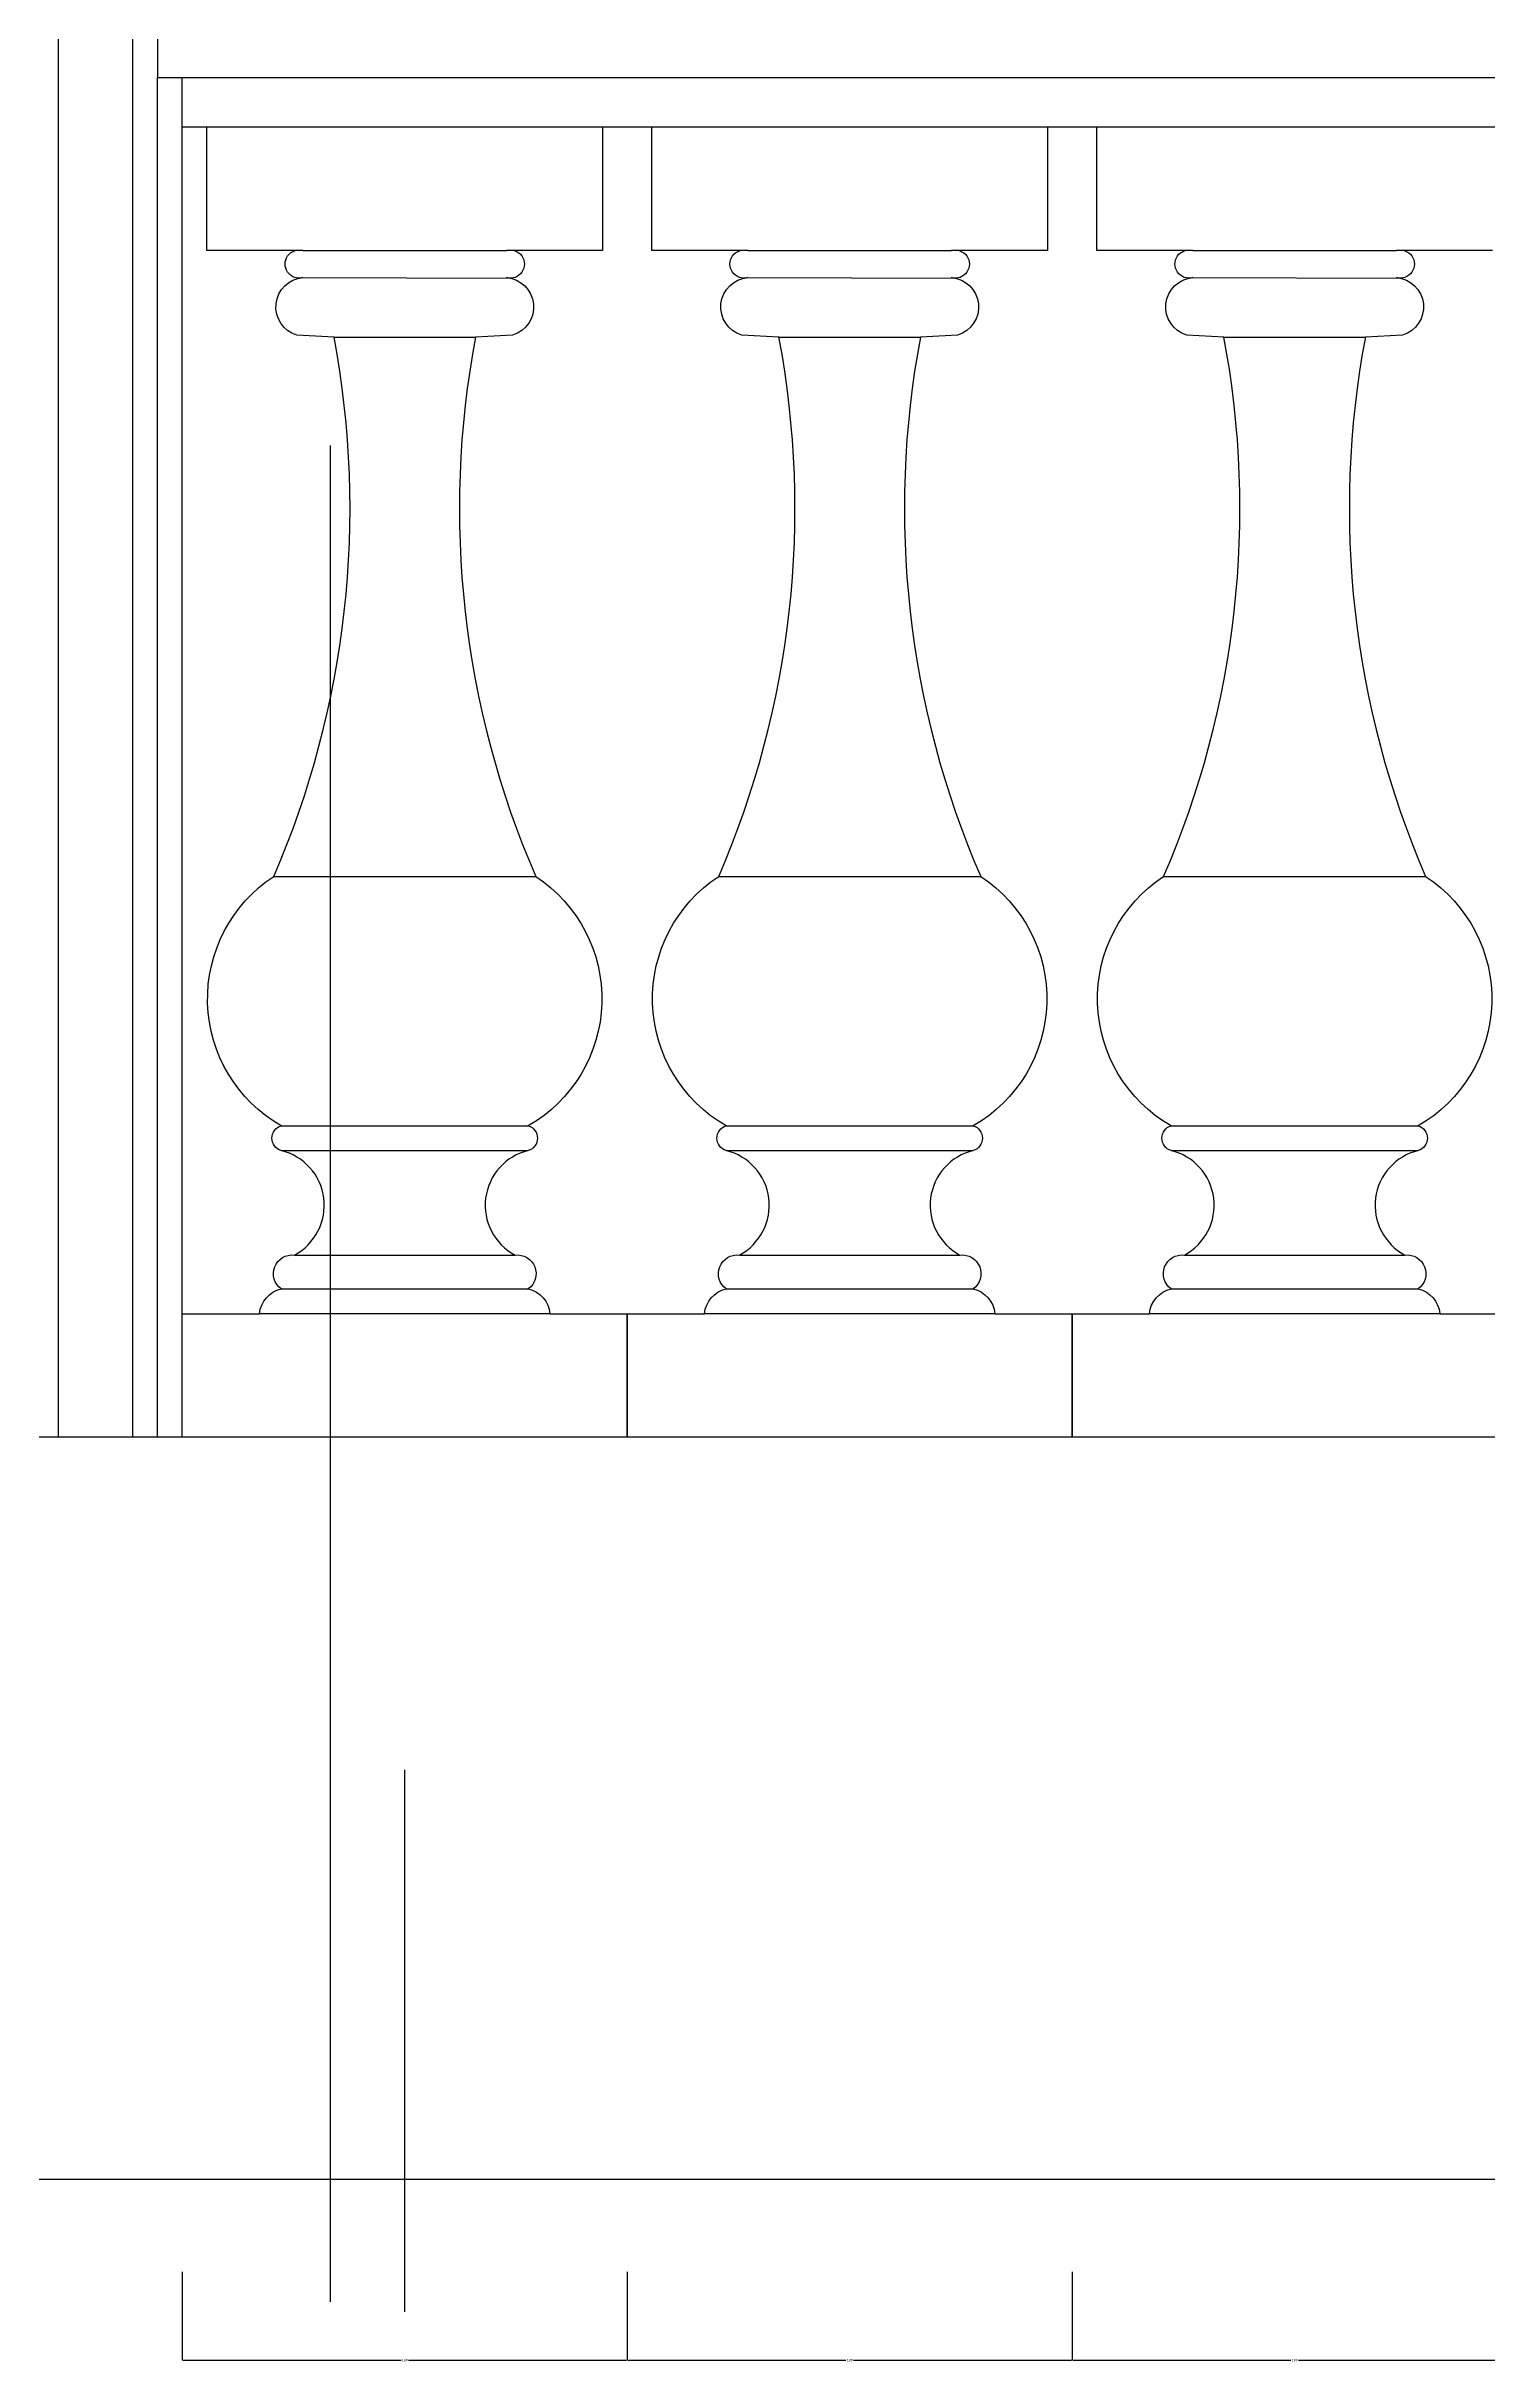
# Model space of a CAD drawing. Header units: metres. Extents: x 186 to 5383, y 145 to 6983.
# Drawn here: x 1199 to 1782, y 3482 to 4418 of the extents above; entities that cross this region are included whole.
import ezdxf

# ---------------------------------------------------------------- set-up
doc = ezdxf.new("R2010")
doc.units = ezdxf.units.M
for name, color, linetype in [('2', 2, 'Continuous'), ('3', 3, 'Continuous'), ('4', 4, 'Continuous'), ('7', 7, 'Continuous'), ('DIM', 3, 'Continuous')]:
    doc.layers.add(name, color=color, linetype=linetype)
doc.dimstyles.get("Standard").update_dxf_attribs({"dimtxt": 2.5, "dimasz": 2.5, "dimexe": 1.25, "dimexo": 0.625, "dimtad": 1, "dimcen": 2.5, "dimazin": 3, "dimtfac": 1, "dimtmove": 0, "dimatfit": 3})

# ---------------------------------------------------------------- blocks, each defined once
blk = doc.blocks.new('*D60')
for p, q in [((1434.14, 3518.15), (1434.14, 3482.41)), ((1614.14, 3518.15), (1614.14, 3482.41)), ((1434.39, 3482.41), (1522.64, 3482.41)), ((1525.64, 3482.41), (1613.89, 3482.41))]:
    blk.add_line(p, q)
at = {"layer": 'Defpoints'}
for p in [(1434.14, 3518.15), (1614.14, 3518.15), (1434.14, 3482.41)]:
    blk.add_point(p, dxfattribs=at)
at = {"layer": 'DIM', "insert": (1524.14, 3482.41), "char_height": 1, "attachment_point": 5}
blk.add_mtext('180', dxfattribs=at)
blk = doc.blocks.new('*D61')
for p, q in [((1254.14, 3518.15), (1254.14, 3482.41)), ((1434.14, 3518.15), (1434.14, 3482.41)), ((1254.39, 3482.41), (1342.64, 3482.41)), ((1345.64, 3482.41), (1433.89, 3482.41))]:
    blk.add_line(p, q)
at = {"layer": 'Defpoints'}
for p in [(1254.14, 3518.15), (1434.14, 3518.15), (1254.14, 3482.41)]:
    blk.add_point(p, dxfattribs=at)
at = {"layer": 'DIM', "insert": (1344.14, 3482.41), "char_height": 1, "attachment_point": 5}
blk.add_mtext('180', dxfattribs=at)
blk = doc.blocks.new('*D62')
for p, q in [((1614.14, 3518.15), (1614.14, 3482.41)), ((1794.14, 3518.15), (1794.14, 3482.41)), ((1614.39, 3482.41), (1702.64, 3482.41)), ((1705.64, 3482.41), (1793.89, 3482.41))]:
    blk.add_line(p, q)
at = {"layer": 'Defpoints'}
for p in [(1614.14, 3518.15), (1794.14, 3518.15), (1614.14, 3482.41)]:
    blk.add_point(p, dxfattribs=at)
at = {"layer": 'DIM', "insert": (1704.14, 3482.41), "char_height": 1, "attachment_point": 5}
blk.add_mtext('180', dxfattribs=at)

msp = doc.modelspace()

# ---------------------------------------------------------------- linework, layer by layer
at = {"layer": '2'}
msp.add_line((668.72, 3555.62), (2969.56, 3555.62), dxfattribs=at)
at = {"layer": '3'}
for p, q in [((1244.14, 4455.62), (1244.14, 4405.62)), ((1302.95, 4335.62), (1385.33, 4335.62)), ((1482.95, 4335.62), (1565.33, 4335.62)), ((1662.95, 4335.62), (1745.33, 4335.62)), ((1302.95, 4324.66), (1386.76, 4324.45)), ((1482.95, 4324.66), (1566.76, 4324.45)), ((1662.95, 4324.66), (1746.76, 4324.45)), ((1315.53, 4300.59), (1372.75, 4300.59)), ((1495.53, 4300.59), (1552.75, 4300.59)), ((1675.53, 4300.59), (1732.75, 4300.59)), ((1291.14, 4082.43), (1397.14, 4082.43)), ((1471.14, 4082.43), (1577.14, 4082.43)), ((1651.14, 4082.43), (1757.14, 4082.43)), ((1294.14, 3981.62), (1394.14, 3981.62)), ((1474.14, 3981.62), (1574.14, 3981.62)), ((1654.14, 3981.62), (1754.14, 3981.62)), ((1294.14, 3971.62), (1394.14, 3971.62)), ((1474.14, 3971.62), (1574.14, 3971.62)), ((1654.14, 3971.62), (1754.14, 3971.62)), ((1299.52, 3929.35), (1388.76, 3929.35)), ((1479.52, 3929.35), (1568.76, 3929.35)), ((1659.52, 3929.35), (1748.76, 3929.35)), ((1294.14, 3915.62), (1394.14, 3915.62)), ((1474.14, 3915.62), (1574.14, 3915.62)), ((1654.14, 3915.62), (1754.14, 3915.62)), ((1402.9, 3905.62), (1285.38, 3905.62)), ((1582.9, 3905.62), (1465.38, 3905.62)), ((1762.9, 3905.62), (1645.38, 3905.62))]:
    msp.add_line(p, q, dxfattribs=at)
for points in [[(1204.14, 3855.62), (1204.14, 6145.62), (1712.07, 6145.62)], [(1234.14, 3855.62), (1234.14, 6115.62), (1716.31, 6115.62)], [(1244.14, 3855.62), (1244.14, 4405.62)]]:
    msp.add_lwpolyline(points, dxfattribs=at)
at = {"layer": '4'}
msp.add_line((1244.14, 4405.62), (2344.14, 4405.62), dxfattribs=at)
for points in [[(1877.62, 6155.62), (2394.14, 6155.62), (2394.14, 3855.62), (1194.14, 3855.62), (1194.14, 6155.62), (1710.66, 6155.62)], [(1254.14, 3855.62), (1254.14, 4405.62)]]:
    msp.add_lwpolyline(points, dxfattribs=at)
at = {"layer": '7'}
msp.add_line((1254.14, 4385.62), (2334.14, 4385.62), dxfattribs=at)
for points in [[(1344.14, 3855.62), (1254.14, 3855.62), (1254.14, 3905.62), (1285.38, 3905.62, -0.32), (1294.14, 3915.62, -0.77), (1299.52, 3929.35, 0.69), (1294.14, 3971.62, -0.74), (1294.14, 3981.62, -0.56), (1291.14, 4082.43, 0.15), (1315.53, 4300.59), (1300.48, 4301.42, -0.83), (1302.95, 4324.66, -1.32), (1302.95, 4335.62), (1264.14, 4335.62), (1264.14, 4385.62), (1344.14, 4385.62), (1424.14, 4385.62), (1424.14, 4335.62), (1385.33, 4335.62, -1.32), (1385.33, 4324.66, -0.83), (1387.8, 4301.42), (1372.75, 4300.59, 0.15), (1397.14, 4082.43, -0.56), (1394.14, 3981.62, -0.74), (1394.14, 3971.62, 0.69), (1388.76, 3929.35, -0.77), (1394.14, 3915.62, -0.32), (1402.9, 3905.62), (1434.14, 3905.62), (1434.14, 3855.62)], [(1524.14, 3855.62), (1434.14, 3855.62), (1434.14, 3905.62), (1465.38, 3905.62, -0.32), (1474.14, 3915.62, -0.77), (1479.52, 3929.35, 0.69), (1474.14, 3971.62, -0.74), (1474.14, 3981.62, -0.56), (1471.14, 4082.43, 0.15), (1495.53, 4300.59), (1480.48, 4301.42, -0.83), (1482.95, 4324.66, -1.32), (1482.95, 4335.62), (1444.14, 4335.62), (1444.14, 4385.62), (1524.14, 4385.62), (1604.14, 4385.62), (1604.14, 4335.62), (1565.33, 4335.62, -1.32), (1565.33, 4324.66, -0.83), (1567.8, 4301.42), (1552.75, 4300.59, 0.15), (1577.14, 4082.43, -0.56), (1574.14, 3981.62, -0.74), (1574.14, 3971.62, 0.69), (1568.76, 3929.35, -0.77), (1574.14, 3915.62, -0.32), (1582.9, 3905.62), (1614.14, 3905.62), (1614.14, 3855.62)]]:
    msp.add_lwpolyline(points, format="xyb", close=True, dxfattribs=at)
for points in [[(1794.14, 3855.62), (1704.14, 3855.62), (1614.14, 3855.62), (1614.14, 3905.62), (1645.38, 3905.62, -0.32), (1654.14, 3915.62, -0.77), (1659.52, 3929.35, 0.69), (1654.14, 3971.62, -0.74), (1654.14, 3981.62, -0.56), (1651.14, 4082.43, 0.15), (1675.53, 4300.59), (1660.48, 4301.42, -0.83), (1662.95, 4324.66, -1.32), (1662.95, 4335.62), (1624.14, 4335.62), (1624.14, 4385.62), (1704.14, 4385.62), (1784.14, 4385.62)], [(1784.14, 4335.62), (1745.33, 4335.62, -1.32), (1745.33, 4324.66, -0.83), (1747.8, 4301.42), (1732.75, 4300.59, 0.15), (1757.14, 4082.43, -0.56), (1754.14, 3981.62, -0.74), (1754.14, 3971.62, 0.69), (1748.76, 3929.35, -0.77), (1754.14, 3915.62, -0.32), (1762.9, 3905.62), (1794.14, 3905.62)]]:
    msp.add_lwpolyline(points, format="xyb", dxfattribs=at)
at = {"layer": 'DIM'}
for points in [[(1314.14, 3506.01), (1314.14, 4256.73)], [(1344.14, 3501.91), (1344.14, 3721.07)]]:
    msp.add_lwpolyline(points, dxfattribs=at)

# ---------------------------------------------------------------- dimensions: what is measured, and where the dimension line sits
for base, p1, p2, picture, middle in [((1254.14, 3482.41), (1254.14, 3518.15), (1434.14, 3518.15), '*D61', (1344.14, 3482.41)), ((1434.14, 3482.41), (1434.14, 3518.15), (1614.14, 3518.15), '*D60', (1524.14, 3482.41)), ((1614.14, 3482.41), (1614.14, 3518.15), (1794.14, 3518.15), '*D62', (1704.14, 3482.41))]:
    dim = msp.add_linear_dim(base=base, p1=p1, p2=p2, dimstyle='Standard', dxfattribs=at)
    dim.commit()
    dim.dimension.update_dxf_attribs({"geometry": picture, "text_midpoint": middle})

doc.saveas('drawing.dxf')
